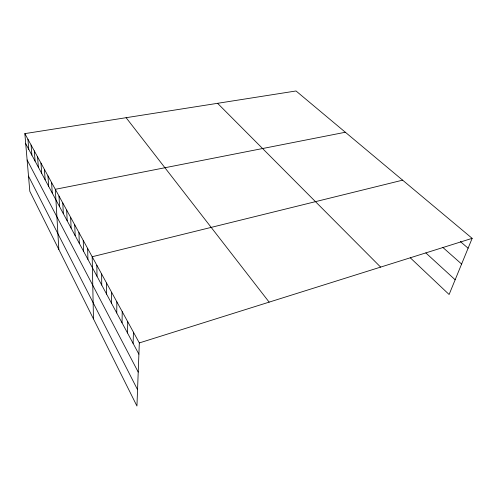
<?xml version="1.0" encoding="UTF-8"?>
<svg xmlns="http://www.w3.org/2000/svg" width="497" height="497" viewBox="0 0 497 497"><rect width="100%" height="100%" fill="white"/><g stroke="black" fill="none" stroke-linecap="round" stroke-linejoin="round"><path stroke-width="0.75" d="M111.608 303.431L111.632 292.304M116.752 312.998L116.851 301.841M122.045 322.845L122.219 311.656M127.499 332.978L127.748 321.77M133.109 343.415L133.445 332.189M24.85 133.618L139.322 342.93L136.936 406.024L29.82 191.333L24.85 133.618L296.026 90.976L472.15 238.343L449.114 294.504L410.28 257.8M139.322 342.93L472.15 238.343M402.62 180.162L92.187 256.744L93.461 318.881M345.353 132.245L55.304 189.307L58.832 249.475M460.352 241.561L468.106 248.196M442.852 247.438L461.607 264.044M425.836 252.917L455.159 279.774M217.58 103.314L380.621 267.106M126.114 117.696L269.15 302.133M25.72 143.701L138.893 354.175M27.118 159.953L138.222 372.098M28.509 176.137L137.557 389.704M27.925 139.247L28.776 149.386M31.075 145.006L31.895 155.194M34.293 150.895L35.094 161.14M37.592 156.922L38.362 167.222M40.965 163.091L41.711 173.447M44.419 169.409L45.14 179.815M47.96 175.882L48.644 186.344M51.589 182.511L52.241 193.022M59 196.066L59.584 206.684M62.79 202.993L63.336 213.66M66.673 210.094L67.182 220.811M70.655 217.375L71.121 228.142M74.743 224.843L75.165 235.653M78.93 232.509L79.309 243.362M83.235 240.374L83.564 251.271M87.652 248.45L87.926 259.391M96.847 265.268L97.014 276.289M101.636 274.027L101.748 285.092M106.563 283.035L106.606 294.131"/></g></svg>
